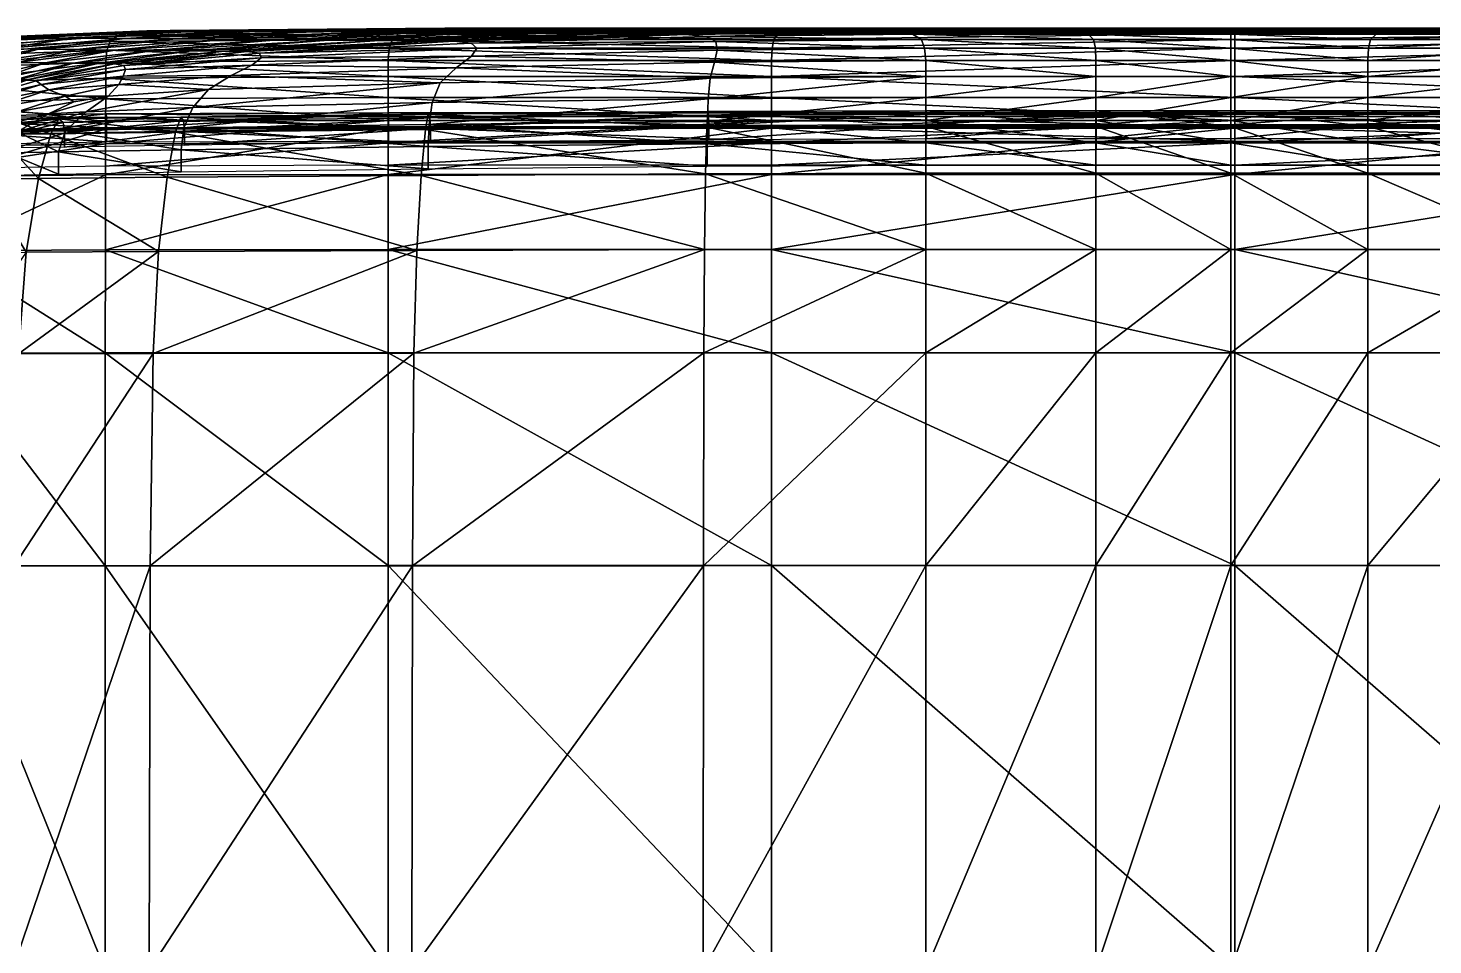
# Model space of a CAD drawing. Header units: centimetres. Extents: x -956 to 956, y -466 to 466.
# Drawn here: x 793 to 877.9, y 406.6 to 462.1 of the extents above; entities that cross this region are included whole.
import ezdxf

# ---------------------------------------------------------------- set-up
doc = ezdxf.new("R2010")
doc.units = ezdxf.units.CM
doc.layers.add('fabric', color=7, linetype='Continuous', true_color=0x3d8706)

msp = doc.modelspace()

# ---------------------------------------------------------------- meshes
at = {"layer": 'fabric', "color": 34, "true_color": 0xb1581a}
mesh = msp.add_polyface(dxfattribs=at)
corners = [(788.934, 460.012, -108.728), (793.648, 460.774, -108.684), (791.337, 460.799, -154.656), (790.64, 459.99, -74.245), (795.959, 460.749, -74.19), (789.139, 461.371, -343.923), (790.057, 461.467, -333.734), (800.191, 461.886, -333.734), (788.518, 461.172, -350.921), (799.139, 461.785, -343.929), (787.956, 459.654, -358.71), (787.998, 460.346, -357.676), (797.776, 460.714, -357.721), (787.966, 458.733, -359.034), (797.709, 459.99, -358.773), (788.161, 460.841, -355.293), (798.417, 461.578, -350.935), (797.987, 461.232, -355.321), (792.358, 456.988, 115.413), (794.26, 456.86, 117.493), (795.794, 457.592, 115.83), (790.912, 457.238, 111.433), (795.267, 457.938, 113.567), (794.271, 458.316, 109.449), (788.814, 455.999, 113.52), (790.298, 455.844, 117.442), (792.367, 455.771, 119.19), (790.009, 457.475, 104.186), (793.804, 458.636, 102.951), (789.436, 457.649, 93.574), (793.511, 458.856, 93.233), (797.705, 456.411, -359.548), (787.941, 456.23, -359.448), (787.956, 457.551, -359.286), (797.709, 457.782, -359.378), (787.936, 454.891, -359.502), (794.879, 456.556, 120.887), (795.143, 456.343, 120.344), (792.175, 456.31, 118.93), (791.808, 456.522, 119.411), (794.398, 455.656, 121.658), (791.166, 455.625, 120.089), (789.756, 456.588, 117.836), (790.219, 456.376, 117.449), (788.022, 456.704, -358.739), (788.094, 456.492, -358.137), (797.753, 456.655, -358.238), (787.943, 455.797, -359.364), (797.731, 456.868, -358.841), (788.119, 455.854, -357.936), (797.761, 456.018, -358.037), (790.373, 455.738, 117.32), (792.297, 455.672, 118.77), (791.237, 458.964, 29.17), (795.759, 459.921, 29.205), (794.052, 459.944, -5.278), (790.004, 458.984, -5.309), (792.304, 458.947, 58.98), (792.346, 459.967, -39.762), (791.303, 461.491, -319.79), (795.79, 461.451, -223.551), (789.026, 460.824, -223.581), (793.13, 461.475, -287.819), (788.981, 457.712, 79.497), (793.037, 458.936, 79.456), (788.466, 457.722, 59.02)]
mesh.append_faces([[corners[k] for k in face] for face in [(0, 1, 2), (1, 0, 3), (3, 4, 1), (5, 6, 7), (8, 5, 9), (10, 11, 12), (13, 10, 14), (15, 8, 16), (11, 15, 17), (18, 19, 20), (21, 18, 22), (22, 23, 21), (18, 21, 24), (19, 18, 25), (25, 26, 19), (27, 21, 23), (23, 28, 27), (29, 27, 28), (28, 30, 29), (31, 32, 33), (34, 33, 13), (35, 32, 31), (36, 37, 38), (38, 39, 36), (40, 36, 39), (39, 41, 40), (41, 39, 42), (43, 42, 39), (39, 38, 43), (44, 45, 46), (47, 44, 48), (45, 49, 50), (51, 43, 38), (38, 52, 51), (52, 38, 37), (53, 54, 55), (55, 56, 53), (54, 53, 57), (4, 3, 58), (56, 55, 58), (7, 6, 59), (60, 61, 2), (61, 60, 62), (63, 64, 57), (29, 30, 64), (65, 57, 53)]], dxfattribs={"vtx2": -1, "color": 34})
mesh = msp.add_polyface(dxfattribs=at)
corners = [(793.648, 460.774, -108.684), (801.943, 461.398, -108.623), (798.867, 461.424, -154.61), (791.337, 460.799, -154.656), (795.959, 460.749, -74.19), (798.5, 458.635, 113.443), (798.756, 459.147, 109.064), (794.271, 458.316, 109.449), (795.267, 457.938, 113.567), (797.856, 457.938, 116.532), (795.794, 457.592, 115.83), (798.916, 459.542, 102.686), (798.805, 459.796, 93.199), (793.511, 458.856, 93.233), (793.804, 458.636, 102.951), (800.191, 461.886, -333.734), (799.139, 461.785, -343.929), (789.139, 461.371, -343.923), (798.417, 461.578, -350.935), (788.518, 461.172, -350.921), (797.776, 460.714, -357.721), (797.709, 459.99, -358.773), (787.956, 459.654, -358.71), (797.711, 459.024, -359.113), (787.966, 458.733, -359.034), (797.987, 461.232, -355.321), (788.161, 460.841, -355.293), (787.998, 460.346, -357.676), (792.358, 456.988, 115.413), (787.956, 457.551, -359.286), (797.709, 457.782, -359.378), (797.705, 456.411, -359.548), (796.53, 456.988, 119.042), (794.26, 456.86, 117.493), (792.367, 455.771, 119.19), (795.28, 455.844, 120.708), (794.879, 456.556, 120.887), (794.398, 455.656, 121.658), (801.93, 455.761, 122.769), (795.143, 456.343, 120.344), (802.249, 456.67, 121.939), (797.753, 456.655, -358.238), (797.731, 456.868, -358.841), (788.022, 456.704, -358.739), (797.707, 455.945, -359.468), (787.943, 455.797, -359.364), (797.761, 455.168, -358.037), (797.761, 456.018, -358.037), (788.119, 455.854, -357.936), (788.094, 456.492, -358.137), (795.23, 455.706, 120.163), (792.297, 455.672, 118.77), (802.417, 456.457, 121.359), (793.037, 458.936, 79.456), (798.247, 459.888, 79.497), (797.234, 459.902, 59.02), (792.304, 458.947, 58.98), (800.581, 460.699, -5.201), (794.052, 459.944, -5.278), (795.759, 459.921, 29.205), (792.346, 459.967, -39.762), (798.27, 460.724, -39.696), (801.609, 461.911, -319.783), (791.303, 461.491, -319.79), (793.13, 461.475, -287.819), (795.79, 461.451, -223.551), (803.682, 461.894, -287.805)]
mesh.append_faces([[corners[k] for k in face] for face in [(0, 1, 2), (2, 3, 0), (1, 0, 4), (5, 6, 7), (7, 8, 5), (9, 5, 8), (8, 10, 9), (11, 12, 13), (13, 14, 11), (6, 11, 14), (14, 7, 6), (15, 16, 17), (16, 18, 19), (20, 21, 22), (21, 23, 24), (18, 25, 26), (25, 20, 27), (10, 8, 28), (29, 30, 31), (24, 23, 30), (32, 33, 34), (34, 35, 32), (33, 32, 9), (9, 10, 33), (36, 37, 38), (39, 36, 40), (41, 42, 43), (42, 44, 45), (46, 47, 48), (47, 41, 49), (39, 50, 51), (50, 39, 52), (53, 54, 55), (55, 56, 53), (54, 53, 13), (13, 12, 54), (57, 58, 59), (56, 55, 59), (60, 61, 4), (61, 60, 58), (58, 57, 61), (62, 63, 64), (63, 62, 15), (3, 2, 65), (66, 64, 65)]], dxfattribs={"vtx2": -1, "color": 34})
mesh = msp.add_polyface(dxfattribs=at)
corners = [(814.78, 459.12, -359.14), (797.711, 459.024, -359.113), (797.709, 459.99, -358.773), (814.78, 460.101, -358.794), (797.776, 460.714, -357.721), (814.843, 460.837, -357.736), (797.987, 461.232, -355.321), (815.034, 461.363, -355.33), (798.417, 461.578, -350.935), (799.139, 461.785, -343.929), (816.048, 461.923, -343.931), (800.191, 461.886, -333.734), (816.968, 462.025, -333.734), (810.192, 461.841, -154.571), (798.867, 461.424, -154.61), (801.943, 461.398, -108.623), (795.959, 460.749, -74.19), (805.02, 461.371, -74.113), (798.5, 458.635, 113.443), (797.856, 457.938, 116.532), (803.924, 458.341, 117.216), (805.296, 459.175, 113.799), (798.756, 459.147, 109.064), (806.543, 459.8, 109.093), (798.916, 459.542, 102.686), (807.104, 460.255, 102.495), (798.805, 459.796, 93.199), (807.003, 460.536, 92.942), (814.78, 457.859, -359.408), (797.709, 457.782, -359.378), (814.78, 456.471, -359.581), (797.705, 456.411, -359.548), (802.984, 457.257, 119.943), (796.53, 456.988, 119.042), (795.28, 455.844, 120.708), (802.441, 456.014, 121.73), (797.704, 455.055, -359.604), (801.93, 455.761, 122.769), (802.249, 456.67, 121.939), (794.879, 456.556, 120.887), (802.417, 456.457, 121.359), (795.143, 456.343, 120.344), (797.707, 455.945, -359.468), (797.731, 456.868, -358.841), (814.784, 456.922, -358.875), (797.753, 456.655, -358.238), (814.788, 456.71, -358.272), (797.761, 456.018, -358.037), (814.789, 456.072, -358.07), (802.473, 455.82, 121.166), (795.23, 455.706, 120.163), (801.609, 461.911, -319.783), (798.247, 459.888, 79.497), (806.263, 460.637, 79.369), (804.891, 460.652, 59.06), (797.234, 459.902, 59.02), (795.759, 459.921, 29.205), (802.892, 460.674, 29.293), (800.581, 460.699, -5.201), (811.173, 461.317, -5.093), (798.27, 460.724, -39.696), (808.096, 461.344, -39.603), (793.13, 461.475, -287.819), (803.682, 461.894, -287.805), (806.701, 461.87, -223.525), (795.79, 461.451, -223.551)]
mesh.append_faces([[corners[k] for k in face] for face in [(0, 1, 2), (3, 2, 4), (5, 4, 6), (7, 6, 8), (8, 9, 10), (9, 11, 12), (13, 14, 15), (16, 17, 15), (18, 19, 20), (20, 21, 18), (22, 18, 21), (21, 23, 22), (24, 22, 23), (23, 25, 24), (26, 24, 25), (25, 27, 26), (28, 29, 1), (30, 31, 29), (32, 33, 34), (34, 35, 32), (33, 32, 20), (20, 19, 33), (36, 31, 30), (37, 38, 39), (38, 40, 41), (42, 43, 44), (43, 45, 46), (45, 47, 48), (40, 49, 50), (12, 11, 51), (52, 53, 54), (54, 55, 52), (53, 52, 26), (26, 27, 53), (56, 57, 58), (57, 56, 55), (55, 54, 57), (59, 58, 57), (60, 61, 17), (17, 16, 60), (61, 60, 58), (58, 59, 61), (62, 63, 51), (64, 65, 14), (14, 13, 64), (65, 64, 63)]], dxfattribs={"vtx2": -1, "color": 34})
mesh = msp.add_polyface(dxfattribs=at)
corners = [(797.709, 459.99, -358.773), (814.78, 460.101, -358.794), (814.78, 459.12, -359.14), (797.776, 460.714, -357.721), (814.843, 460.837, -357.736), (797.987, 461.232, -355.321), (815.034, 461.363, -355.33), (798.417, 461.578, -350.935), (815.414, 461.713, -350.94), (816.048, 461.923, -343.931), (816.968, 462.025, -333.734), (799.139, 461.785, -343.929), (801.943, 461.398, -108.623), (813.683, 461.813, -108.571), (810.192, 461.841, -154.571), (805.02, 461.371, -74.113), (817.175, 461.785, -74.047), (806.543, 459.8, 109.093), (805.296, 459.175, 113.799), (818.894, 459.654, 113.396), (817.924, 458.733, 117.137), (803.924, 458.341, 117.216), (807.003, 460.536, 92.942), (807.104, 460.255, 102.495), (820.125, 460.841, 101.483), (819.807, 460.346, 108.348), (797.711, 459.024, -359.113), (814.78, 457.859, -359.408), (797.709, 457.782, -359.378), (814.78, 456.471, -359.581), (817.437, 457.551, 120.081), (802.984, 457.257, 119.943), (802.441, 456.014, 121.73), (817.253, 456.23, 121.99), (814.78, 455.109, -359.639), (797.704, 455.055, -359.604), (817.192, 454.891, 122.627), (817.198, 456.846, 122.242), (817.293, 456.634, 121.645), (802.417, 456.457, 121.359), (802.249, 456.67, 121.939), (817.026, 455.921, 123.107), (801.93, 455.761, 122.769), (814.784, 456.922, -358.875), (814.781, 455.994, -359.502), (797.707, 455.945, -359.468), (814.788, 456.71, -358.272), (797.731, 456.868, -358.841), (814.789, 456.072, -358.07), (797.753, 456.655, -358.238), (814.789, 455.222, -358.07), (797.761, 456.018, -358.037), (802.473, 454.97, 121.166), (802.473, 455.82, 121.166), (817.325, 455.996, 121.447), (818.205, 462.051, -319.781), (801.609, 461.911, -319.783), (803.682, 461.894, -287.805), (820.013, 462.034, -287.8), (822.645, 462.009, -223.516), (806.701, 461.87, -223.525), (806.263, 460.637, 79.369), (818.737, 461.251, 78.818), (816.91, 461.267, 59.022), (804.891, 460.652, 59.06), (802.892, 460.674, 29.293), (814.25, 461.29, 29.417), (811.173, 461.317, -5.093), (808.096, 461.344, -39.603), (820.666, 461.757, -39.524)]
mesh.append_faces([[corners[k] for k in face] for face in [(0, 1, 2), (3, 4, 1), (5, 6, 4), (7, 8, 6), (9, 8, 7), (10, 9, 11), (12, 13, 14), (13, 12, 15), (15, 16, 13), (17, 18, 19), (20, 19, 18), (18, 21, 20), (22, 23, 24), (23, 17, 25), (26, 2, 27), (28, 27, 29), (30, 31, 32), (32, 33, 30), (31, 30, 20), (20, 21, 31), (29, 34, 35), (36, 33, 32), (37, 38, 39), (39, 40, 37), (41, 37, 40), (40, 42, 41), (43, 44, 45), (46, 43, 47), (48, 46, 49), (50, 48, 51), (52, 53, 54), (38, 54, 53), (53, 39, 38), (55, 56, 57), (57, 58, 55), (56, 55, 10), (59, 60, 14), (58, 57, 60), (61, 62, 63), (63, 64, 61), (62, 61, 22), (65, 66, 67), (66, 65, 64), (64, 63, 66), (16, 15, 68), (69, 68, 67)]], dxfattribs={"vtx2": -1, "color": 34})
mesh = msp.add_polyface(dxfattribs=at)
corners = [(834.821, 461.895, -39.497), (820.666, 461.757, -39.524), (824.158, 461.729, -5), (831.777, 461.923, -74.025), (817.175, 461.785, -74.047), (837.931, 459.12, -359.14), (814.78, 459.12, -359.14), (814.78, 460.101, -358.794), (837.931, 460.101, -358.794), (814.843, 460.837, -357.736), (837.969, 460.837, -357.736), (815.034, 461.363, -355.33), (838.084, 461.363, -355.33), (815.414, 461.713, -350.94), (816.048, 461.923, -343.931), (816.968, 462.025, -333.734), (839.252, 462.025, -333.734), (838.697, 461.923, -343.931), (818.894, 459.654, 113.396), (817.924, 458.733, 117.137), (834.24, 459.024, 116.791), (819.807, 460.346, 108.348), (834.482, 459.99, 112.809), (806.543, 459.8, 109.093), (820.125, 460.841, 101.483), (834.653, 460.714, 107.5), (819.789, 461.142, 91.93), (834.563, 461.232, 100.416), (807.003, 460.536, 92.942), (807.104, 460.255, 102.495), (837.931, 457.859, -359.408), (814.78, 457.859, -359.408), (837.931, 456.471, -359.581), (814.78, 456.471, -359.581), (834.118, 457.782, 119.898), (817.437, 457.551, 120.081), (817.253, 456.23, 121.99), (814.78, 455.109, -359.639), (817.198, 456.846, 122.242), (817.026, 455.921, 123.107), (834.022, 456.062, 123.071), (817.293, 456.634, 121.645), (834.086, 457.002, 122.188), (814.784, 456.922, -358.875), (814.788, 456.71, -358.272), (837.933, 456.71, -358.272), (814.781, 455.994, -359.502), (837.932, 456.922, -358.875), (814.789, 456.072, -358.07), (837.933, 456.072, -358.07), (817.325, 455.996, 121.447), (834.13, 456.789, 121.586), (817.325, 455.146, 121.447), (834.145, 456.152, 121.386), (839.999, 462.051, -319.781), (818.205, 462.051, -319.781), (820.013, 462.034, -287.8), (810.192, 461.841, -154.571), (825.689, 461.98, -154.558), (822.645, 462.009, -223.516), (841.091, 462.034, -287.8), (806.701, 461.87, -223.525), (828.733, 461.952, -108.553), (813.683, 461.813, -108.571), (818.737, 461.251, 78.818), (832.741, 461.66, 78.246), (830.668, 461.677, 58.965), (816.91, 461.267, 59.022), (814.25, 461.29, 29.417), (827.649, 461.701, 29.523), (811.173, 461.317, -5.093), (808.096, 461.344, -39.603)]
mesh.append_faces([[corners[k] for k in face] for face in [(0, 1, 2), (3, 4, 1), (5, 6, 7), (8, 7, 9), (10, 9, 11), (12, 11, 13), (14, 15, 16), (13, 14, 17), (18, 19, 20), (21, 18, 22), (18, 21, 23), (24, 21, 25), (26, 24, 27), (24, 26, 28), (21, 24, 29), (30, 31, 6), (32, 33, 31), (34, 35, 36), (20, 19, 35), (37, 33, 32), (38, 39, 40), (41, 38, 42), (43, 44, 45), (46, 43, 47), (44, 48, 49), (50, 41, 51), (52, 50, 53), (54, 55, 56), (16, 15, 55), (57, 58, 59), (60, 56, 59), (61, 59, 56), (62, 63, 4), (4, 3, 62), (63, 62, 58), (58, 57, 63), (64, 65, 66), (66, 67, 64), (28, 26, 64), (65, 64, 26), (68, 69, 2), (2, 70, 68), (69, 68, 67), (67, 66, 69), (71, 1, 4), (70, 2, 1)]], dxfattribs={"vtx2": -1, "color": 34})
mesh = msp.add_polyface(dxfattribs=at)
corners = [(824.158, 461.729, -5), (837.865, 461.866, -4.97), (834.821, 461.895, -39.497), (848.195, 461.923, -74.025), (831.777, 461.923, -74.025), (820.666, 461.757, -39.524), (833.997, 461.547, 90.888), (834.563, 461.232, 100.416), (846.998, 461.363, 100.061), (814.78, 460.101, -358.794), (837.931, 460.101, -358.794), (837.931, 459.12, -359.14), (814.843, 460.837, -357.736), (837.969, 460.837, -357.736), (815.034, 461.363, -355.33), (838.084, 461.363, -355.33), (815.414, 461.713, -350.94), (838.314, 461.713, -350.94), (839.252, 462.025, -333.734), (838.697, 461.923, -343.931), (816.048, 461.923, -343.931), (834.24, 459.024, 116.791), (834.482, 459.99, 112.809), (818.894, 459.654, 113.396), (834.653, 460.714, 107.5), (819.807, 460.346, 108.348), (820.125, 460.841, 101.483), (819.789, 461.142, 91.93), (814.78, 459.12, -359.14), (837.931, 457.859, -359.408), (814.78, 457.859, -359.408), (837.931, 456.471, -359.581), (847.252, 457.859, 119.837), (834.118, 457.782, 119.898), (834.072, 456.411, 121.899), (817.253, 456.23, 121.99), (817.437, 457.551, 120.081), (837.931, 455.109, -359.639), (814.78, 455.109, -359.639), (834.056, 455.055, 122.566), (834.13, 456.789, 121.586), (834.086, 457.002, 122.188), (847.274, 457.054, 122.17), (834.022, 456.062, 123.071), (847.257, 456.109, 123.059), (817.198, 456.846, 122.242), (817.293, 456.634, 121.645), (837.933, 456.71, -358.272), (837.932, 456.922, -358.875), (814.784, 456.922, -358.875), (837.931, 455.994, -359.502), (814.781, 455.994, -359.502), (837.933, 455.222, -358.07), (837.933, 456.072, -358.07), (814.789, 456.072, -358.07), (814.788, 456.71, -358.272), (834.145, 456.152, 121.386), (817.325, 455.996, 121.447), (834.145, 455.302, 121.386), (817.325, 455.146, 121.447), (820.013, 462.034, -287.8), (841.091, 462.034, -287.8), (839.999, 462.051, -319.781), (818.205, 462.051, -319.781), (842.68, 462.009, -223.516), (822.645, 462.009, -223.516), (825.689, 461.98, -154.558), (844.519, 461.98, -154.558), (846.357, 461.952, -108.553), (828.733, 461.952, -108.553), (843.541, 461.813, 58.946), (830.668, 461.677, 58.965), (832.741, 461.66, 78.246), (845.349, 461.796, 78.055), (827.649, 461.701, 29.523), (840.909, 461.838, 29.558)]
mesh.append_faces([[corners[k] for k in face] for face in [(0, 1, 2), (3, 4, 2), (5, 2, 4), (6, 7, 8), (9, 10, 11), (12, 13, 10), (14, 15, 13), (16, 17, 15), (18, 19, 20), (19, 17, 16), (21, 22, 23), (22, 24, 25), (24, 7, 26), (7, 6, 27), (28, 11, 29), (30, 29, 31), (32, 33, 34), (35, 34, 33), (36, 33, 21), (31, 37, 38), (39, 34, 35), (40, 41, 42), (41, 43, 44), (43, 41, 45), (41, 40, 46), (47, 48, 49), (48, 50, 51), (52, 53, 54), (53, 47, 55), (40, 56, 57), (56, 58, 59), (60, 61, 62), (63, 62, 18), (64, 65, 66), (66, 67, 64), (65, 64, 61), (68, 69, 4), (67, 66, 69), (70, 71, 72), (73, 72, 6), (74, 75, 1), (1, 0, 74), (75, 74, 71), (71, 70, 75), (27, 6, 72)]], dxfattribs={"vtx2": -1, "color": 34})
mesh = msp.add_polyface(dxfattribs=at)
corners = [(850.033, 461.895, -39.497), (834.821, 461.895, -39.497), (837.865, 461.866, -4.97), (851.872, 461.866, -4.97), (848.195, 461.923, -74.025), (847.252, 460.101, 112.613), (847.188, 460.837, 107.218), (834.653, 460.714, 107.5), (834.482, 459.99, 112.809), (847.252, 459.12, 116.676), (834.24, 459.024, 116.791), (846.998, 461.363, 100.061), (857.502, 460.837, 107.218), (846.459, 461.681, 90.541), (857.387, 461.363, 100.061), (833.997, 461.547, 90.888), (834.563, 461.232, 100.416), (837.931, 459.12, -359.14), (837.931, 460.101, -358.794), (865.925, 460.101, -358.794), (837.969, 460.837, -357.736), (865.924, 460.837, -357.736), (838.084, 461.363, -355.33), (865.923, 461.363, -355.33), (838.314, 461.713, -350.94), (865.92, 461.713, -350.94), (838.697, 461.923, -343.931), (865.915, 461.923, -343.931), (839.252, 462.025, -333.734), (865.908, 462.025, -333.734), (865.925, 456.471, -359.581), (837.931, 456.471, -359.581), (837.931, 457.859, -359.408), (865.925, 457.859, -359.408), (834.072, 456.411, 121.899), (847.252, 456.471, 121.868), (847.252, 457.859, 119.837), (834.118, 457.782, 119.898), (837.931, 455.109, -359.639), (847.252, 455.109, 122.546), (847.274, 457.054, 122.17), (847.291, 456.841, 121.567), (834.13, 456.789, 121.586), (847.257, 456.109, 123.059), (834.086, 457.002, 122.188), (837.931, 455.994, -359.502), (837.932, 456.922, -358.875), (865.924, 456.922, -358.875), (837.933, 456.71, -358.272), (865.924, 456.71, -358.272), (837.933, 456.072, -358.07), (865.924, 456.072, -358.07), (847.296, 456.204, 121.366), (847.296, 455.354, 121.366), (834.145, 455.302, 121.386), (834.145, 456.152, 121.386), (831.777, 461.923, -74.025), (846.357, 461.952, -108.553), (828.733, 461.952, -108.553), (844.519, 461.98, -154.558), (855.299, 461.813, 58.946), (843.541, 461.813, 58.946), (845.349, 461.796, 78.055), (832.741, 461.66, 78.246), (856.391, 461.796, 78.055), (840.909, 461.838, 29.558), (853.71, 461.838, 29.558), (865.899, 462.051, -319.781), (839.999, 462.051, -319.781), (841.091, 462.034, -287.8), (865.886, 462.034, -287.8), (842.68, 462.009, -223.516)]
mesh.append_faces([[corners[k] for k in face] for face in [(0, 1, 2), (2, 3, 0), (1, 0, 4), (5, 6, 7), (7, 8, 5), (9, 5, 8), (8, 10, 9), (11, 6, 12), (13, 11, 14), (11, 13, 15), (6, 11, 16), (16, 7, 6), (17, 18, 19), (18, 20, 21), (20, 22, 23), (22, 24, 25), (24, 26, 27), (26, 28, 29), (30, 31, 32), (33, 32, 17), (34, 35, 36), (37, 36, 9), (9, 10, 37), (38, 31, 30), (39, 35, 34), (40, 41, 42), (43, 40, 44), (45, 46, 47), (46, 48, 49), (48, 50, 51), (52, 53, 54), (54, 55, 52), (41, 52, 55), (55, 42, 41), (56, 4, 57), (58, 57, 59), (60, 61, 62), (63, 62, 61), (15, 13, 62), (64, 62, 13), (65, 66, 3), (3, 2, 65), (66, 65, 61), (67, 68, 69), (29, 28, 68), (70, 69, 71)]], dxfattribs={"vtx2": -1, "color": 34})
mesh = msp.add_polyface(dxfattribs=at)
corners = [(865.844, 461.98, -154.558), (844.519, 461.98, -154.558), (846.357, 461.952, -108.553), (865.821, 461.952, -108.553), (848.195, 461.923, -74.025), (847.252, 460.101, 112.613), (847.252, 459.12, 116.676), (857.54, 459.12, 116.676), (857.54, 460.101, 112.613), (847.188, 460.837, 107.218), (857.502, 460.837, 107.218), (857.387, 461.363, 100.061), (846.998, 461.363, 100.061), (857.061, 461.681, 90.541), (846.459, 461.681, 90.541), (865.925, 460.101, -358.794), (865.925, 459.12, -359.14), (837.931, 459.12, -359.14), (865.924, 460.837, -357.736), (837.931, 460.101, -358.794), (865.923, 461.363, -355.33), (837.969, 460.837, -357.736), (865.92, 461.713, -350.94), (838.084, 461.363, -355.33), (865.915, 461.923, -343.931), (838.314, 461.713, -350.94), (865.908, 462.025, -333.734), (838.697, 461.923, -343.931), (837.931, 457.859, -359.408), (865.925, 457.859, -359.408), (865.925, 456.471, -359.581), (857.54, 457.859, 119.837), (847.252, 457.859, 119.837), (847.252, 456.471, 121.868), (857.54, 456.471, 121.868), (865.925, 455.109, -359.639), (837.931, 455.109, -359.639), (847.252, 455.109, 122.546), (857.54, 455.109, 122.546), (847.274, 457.054, 122.17), (847.257, 456.109, 123.059), (857.541, 456.109, 123.059), (857.546, 457.054, 122.17), (847.291, 456.841, 121.567), (857.55, 456.841, 121.567), (865.924, 456.922, -358.875), (865.924, 455.994, -359.502), (837.931, 455.994, -359.502), (865.924, 456.71, -358.272), (837.932, 456.922, -358.875), (865.924, 456.072, -358.07), (837.933, 456.71, -358.272), (865.925, 455.222, -358.07), (837.933, 456.072, -358.07), (847.296, 456.204, 121.366), (857.551, 456.204, 121.366), (847.296, 455.354, 121.366), (857.551, 455.354, 121.366), (845.349, 461.796, 78.055), (856.391, 461.796, 78.055), (855.299, 461.813, 58.946), (843.541, 461.813, 58.946), (853.71, 461.838, 29.558), (865.753, 461.866, -4.97), (851.872, 461.866, -4.97), (865.731, 461.838, 29.558), (865.799, 461.923, -74.025), (850.033, 461.895, -39.497), (865.776, 461.895, -39.497), (841.091, 462.034, -287.8), (865.886, 462.034, -287.8), (865.899, 462.051, -319.781), (839.999, 462.051, -319.781), (865.866, 462.009, -223.516), (842.68, 462.009, -223.516)]
mesh.append_faces([[corners[k] for k in face] for face in [(0, 1, 2), (3, 2, 4), (5, 6, 7), (7, 8, 5), (9, 5, 8), (8, 10, 9), (10, 11, 12), (11, 13, 14), (15, 16, 17), (18, 15, 19), (20, 18, 21), (22, 20, 23), (24, 22, 25), (26, 24, 27), (28, 29, 30), (17, 16, 29), (31, 32, 33), (33, 34, 31), (32, 31, 7), (7, 6, 32), (30, 35, 36), (33, 37, 38), (38, 34, 33), (39, 40, 41), (41, 42, 39), (43, 39, 42), (42, 44, 43), (45, 46, 47), (48, 45, 49), (50, 48, 51), (52, 50, 53), (54, 43, 44), (44, 55, 54), (56, 54, 55), (55, 57, 56), (58, 59, 60), (14, 13, 59), (61, 60, 62), (63, 64, 62), (65, 62, 60), (66, 4, 67), (68, 67, 64), (69, 70, 71), (72, 71, 26), (73, 74, 1), (74, 73, 70)]], dxfattribs={"vtx2": -1, "color": 34})
mesh = msp.add_polyface(dxfattribs=at)
corners = [(846.357, 461.952, -108.553), (865.821, 461.952, -108.553), (865.844, 461.98, -154.558), (848.195, 461.923, -74.025), (865.799, 461.923, -74.025), (865.684, 460.101, 112.613), (865.684, 459.12, 116.676), (873.971, 459.12, 116.676), (865.684, 460.837, 107.218), (873.971, 460.101, 112.613), (857.502, 460.837, 107.218), (857.54, 460.101, 112.613), (857.54, 459.12, 116.676), (865.686, 461.363, 100.061), (874.011, 460.837, 107.218), (865.69, 461.681, 90.541), (874.128, 461.363, 100.061), (857.061, 461.681, 90.541), (857.387, 461.363, 100.061), (865.684, 457.859, 119.837), (857.54, 457.859, 119.837), (857.54, 456.471, 121.868), (865.684, 456.471, 121.868), (873.971, 457.859, 119.837), (865.684, 455.109, 122.546), (857.54, 455.109, 122.546), (873.971, 455.109, 122.546), (865.684, 457.054, 122.17), (865.684, 456.109, 123.059), (873.97, 456.109, 123.059), (865.684, 456.841, 121.567), (873.966, 457.054, 122.17), (857.55, 456.841, 121.567), (857.546, 457.054, 122.17), (857.541, 456.109, 123.059), (865.684, 456.204, 121.366), (865.684, 455.354, 121.366), (857.551, 455.354, 121.366), (857.551, 456.204, 121.366), (873.962, 456.841, 121.567), (873.961, 456.204, 121.366), (876.266, 461.813, 58.946), (865.711, 461.813, 58.946), (865.698, 461.796, 78.055), (856.391, 461.796, 78.055), (855.299, 461.813, 58.946), (875.148, 461.796, 78.055), (853.71, 461.838, 29.558), (865.731, 461.838, 29.558), (865.753, 461.866, -4.97), (850.033, 461.895, -39.497), (865.776, 461.895, -39.497), (851.872, 461.866, -4.97), (844.519, 461.98, -154.558), (865.866, 462.009, -223.516)]
mesh.append_faces([[corners[k] for k in face] for face in [(0, 1, 2), (3, 4, 1), (5, 6, 7), (8, 5, 9), (5, 8, 10), (10, 11, 5), (6, 5, 11), (11, 12, 6), (13, 8, 14), (15, 13, 16), (13, 15, 17), (17, 18, 13), (8, 13, 18), (18, 10, 8), (19, 20, 21), (21, 22, 19), (23, 19, 22), (7, 6, 19), (20, 19, 6), (6, 12, 20), (24, 22, 21), (21, 25, 24), (22, 24, 26), (27, 28, 29), (30, 27, 31), (27, 30, 32), (32, 33, 27), (28, 27, 33), (33, 34, 28), (35, 36, 37), (37, 38, 35), (30, 35, 38), (38, 32, 30), (35, 30, 39), (36, 35, 40), (41, 42, 43), (44, 43, 42), (42, 45, 44), (43, 44, 17), (17, 15, 43), (46, 43, 15), (47, 48, 49), (45, 42, 48), (50, 51, 4), (52, 49, 51), (53, 2, 54)]], dxfattribs={"vtx2": -1, "color": 34})
mesh = msp.add_polyface(dxfattribs=at)
corners = [(887.302, 461.98, -154.558), (865.844, 461.98, -154.558), (865.821, 461.952, -108.553), (885.42, 461.952, -108.553), (865.799, 461.923, -74.025), (884.691, 460.101, 112.613), (873.971, 460.101, 112.613), (873.971, 459.12, 116.676), (865.684, 460.101, 112.613), (874.011, 460.837, 107.218), (865.684, 460.837, 107.218), (874.128, 461.363, 100.061), (865.686, 461.363, 100.061), (874.462, 461.681, 90.541), (865.69, 461.681, 90.541), (865.925, 460.101, -358.794), (865.924, 460.837, -357.736), (894.007, 460.837, -357.736), (865.925, 459.12, -359.14), (894.046, 460.101, -358.794), (865.923, 461.363, -355.33), (865.92, 461.713, -350.94), (893.654, 461.713, -350.94), (893.889, 461.363, -355.33), (865.915, 461.923, -343.931), (865.908, 462.025, -333.734), (892.693, 462.025, -333.734), (893.262, 461.923, -343.931), (894.046, 456.471, -359.581), (865.925, 456.471, -359.581), (865.925, 457.859, -359.408), (894.046, 457.859, -359.408), (865.684, 456.471, 121.868), (873.971, 456.471, 121.868), (873.971, 457.859, 119.837), (865.684, 457.859, 119.837), (884.691, 459.12, 116.676), (865.925, 455.109, -359.639), (873.971, 455.109, 122.546), (873.962, 456.841, 121.567), (873.966, 457.054, 122.17), (884.67, 457.054, 122.17), (873.97, 456.109, 123.059), (884.686, 456.109, 123.059), (865.684, 457.054, 122.17), (865.684, 456.841, 121.567), (865.924, 456.922, -358.875), (865.924, 456.71, -358.272), (894.044, 456.71, -358.272), (865.924, 455.994, -359.502), (894.045, 456.922, -358.875), (865.924, 456.072, -358.07), (894.044, 456.072, -358.07), (873.961, 456.204, 121.366), (865.684, 456.204, 121.366), (873.961, 455.354, 121.366), (865.684, 455.354, 121.366), (884.649, 456.204, 121.366), (884.654, 456.841, 121.567), (865.698, 461.796, 78.055), (875.148, 461.796, 78.055), (876.266, 461.813, 58.946), (865.731, 461.838, 29.558), (877.893, 461.838, 29.558), (879.774, 461.866, -4.97), (865.753, 461.866, -4.97), (865.711, 461.813, 58.946), (865.776, 461.895, -39.497), (881.656, 461.895, -39.497), (883.538, 461.923, -74.025), (891.928, 462.051, -319.781), (865.899, 462.051, -319.781), (865.886, 462.034, -287.8), (889.184, 462.009, -223.516), (865.866, 462.009, -223.516), (890.811, 462.034, -287.8)]
mesh.append_faces([[corners[k] for k in face] for face in [(0, 1, 2), (3, 2, 4), (5, 6, 7), (7, 6, 8), (6, 9, 10), (9, 11, 12), (11, 13, 14), (15, 16, 17), (18, 15, 19), (20, 21, 22), (16, 20, 23), (24, 25, 26), (21, 24, 27), (28, 29, 30), (31, 30, 18), (32, 33, 34), (35, 34, 7), (36, 7, 34), (37, 29, 28), (38, 33, 32), (39, 40, 41), (40, 42, 43), (42, 40, 44), (40, 39, 45), (46, 47, 48), (49, 46, 50), (47, 51, 52), (39, 53, 54), (53, 55, 56), (55, 53, 57), (53, 39, 58), (59, 60, 61), (14, 13, 60), (62, 63, 64), (64, 65, 62), (63, 62, 66), (66, 61, 63), (67, 68, 69), (69, 4, 67), (68, 67, 65), (65, 64, 68), (70, 71, 72), (26, 25, 71), (73, 74, 1), (75, 72, 74)]], dxfattribs={"vtx2": -1, "color": 34})
mesh = msp.add_polyface(dxfattribs=at)
corners = [(865.821, 461.952, -108.553), (885.42, 461.952, -108.553), (887.302, 461.98, -154.558), (865.799, 461.923, -74.025), (883.538, 461.923, -74.025), (873.971, 459.12, 116.676), (884.691, 459.12, 116.676), (884.691, 460.101, 112.613), (898.106, 460.714, 107.515), (884.755, 460.837, 107.218), (873.971, 460.101, 112.613), (874.011, 460.837, 107.218), (884.948, 461.363, 100.061), (874.128, 461.363, 100.061), (885.494, 461.681, 90.541), (874.462, 461.681, 90.541), (894.007, 460.837, -357.736), (894.046, 460.101, -358.794), (865.925, 460.101, -358.794), (894.046, 459.12, -359.14), (865.925, 459.12, -359.14), (893.654, 461.713, -350.94), (893.889, 461.363, -355.33), (865.923, 461.363, -355.33), (865.924, 460.837, -357.736), (892.693, 462.025, -333.734), (893.262, 461.923, -343.931), (865.915, 461.923, -343.931), (865.92, 461.713, -350.94), (865.925, 457.859, -359.408), (894.046, 457.859, -359.408), (894.046, 456.471, -359.581), (873.971, 457.859, 119.837), (884.691, 457.859, 119.837), (873.971, 456.471, 121.868), (884.691, 456.471, 121.868), (894.046, 455.109, -359.639), (865.925, 455.109, -359.639), (884.691, 455.109, 122.546), (873.971, 455.109, 122.546), (884.67, 457.054, 122.17), (884.654, 456.841, 121.567), (873.962, 456.841, 121.567), (884.686, 456.109, 123.059), (873.966, 457.054, 122.17), (894.044, 456.71, -358.272), (894.045, 456.922, -358.875), (865.924, 456.922, -358.875), (894.045, 455.994, -359.502), (865.924, 455.994, -359.502), (894.044, 455.222, -358.07), (894.044, 456.072, -358.07), (865.924, 456.072, -358.07), (865.924, 456.71, -358.272), (884.649, 456.204, 121.366), (884.649, 455.354, 121.366), (873.961, 455.354, 121.366), (873.961, 456.204, 121.366), (865.886, 462.034, -287.8), (890.811, 462.034, -287.8), (891.928, 462.051, -319.781), (865.899, 462.051, -319.781), (865.844, 461.98, -154.558), (889.184, 462.009, -223.516), (865.866, 462.009, -223.516), (875.148, 461.796, 78.055), (886.618, 461.796, 78.055), (888.449, 461.813, 58.946), (876.266, 461.813, 58.946), (877.893, 461.838, 29.558), (891.115, 461.838, 29.558), (894.198, 461.866, -4.97), (879.774, 461.866, -4.97), (900.365, 461.923, -74.025), (881.656, 461.895, -39.497), (897.281, 461.895, -39.497)]
mesh.append_faces([[corners[k] for k in face] for face in [(0, 1, 2), (3, 4, 1), (5, 6, 7), (8, 9, 7), (10, 7, 9), (9, 11, 10), (12, 13, 11), (11, 9, 12), (13, 12, 14), (14, 15, 13), (16, 17, 18), (17, 19, 20), (21, 22, 23), (22, 16, 24), (25, 26, 27), (26, 21, 28), (29, 30, 31), (20, 19, 30), (32, 33, 6), (33, 32, 34), (34, 35, 33), (31, 36, 37), (38, 35, 34), (34, 39, 38), (40, 41, 42), (43, 40, 44), (45, 46, 47), (46, 48, 49), (50, 51, 52), (51, 45, 53), (54, 55, 56), (41, 54, 57), (58, 59, 60), (61, 60, 25), (62, 2, 63), (64, 63, 59), (65, 66, 67), (67, 68, 65), (66, 65, 15), (15, 14, 66), (69, 70, 71), (71, 72, 69), (70, 69, 68), (68, 67, 70), (73, 4, 74), (75, 74, 72)]], dxfattribs={"vtx2": -1, "color": 34})
mesh = msp.add_polyface(dxfattribs=at)
corners = [(791.337, 460.799, -154.656), (787.228, 460.035, -154.688), (788.934, 460.012, -108.728), (786.302, 459.043, -108.746), (787.536, 459.024, -74.267), (790.64, 459.99, -74.245), (790.057, 461.467, -333.734), (789.139, 461.371, -343.923), (784.049, 460.749, -343.917), (786.852, 457.751, -5.278), (790.004, 458.984, -5.309), (788.77, 459.004, -39.788), (785.986, 457.766, -39.762), (788.814, 455.999, 113.52), (790.298, 455.844, 117.442), (792.358, 456.988, 115.413), (790.009, 457.475, 104.186), (789.436, 457.649, 93.574), (786.837, 456.307, 93.946), (787.656, 456.17, 105.477), (790.912, 457.238, 111.433), (788.115, 454.687, 114.216), (789.756, 456.588, 117.836), (788.973, 455.685, 118.38), (791.166, 455.625, 120.089), (790.219, 456.376, 117.449), (788.863, 456.503, 113.729), (788.324, 456.716, 114.008), (787.435, 455.8, 114.399), (787.116, 456.866, 105.774), (787.695, 456.654, 105.599), (787.031, 455.287, 93.864), (787.031, 456.137, 93.863), (787.888, 456.017, 105.541), (789.042, 455.866, 113.636), (787.888, 455.167, 105.541), (789.042, 455.016, 113.636), (790.373, 455.738, 117.32), (792.346, 459.967, -39.762), (789.026, 460.824, -223.581), (791.303, 461.491, -319.79), (785.655, 460.861, -319.797), (787.028, 460.846, -287.836), (793.13, 461.475, -287.819), (792.304, 458.947, 58.98), (788.466, 457.722, 59.02), (788.981, 457.712, 79.497), (786.371, 456.356, 79.56), (793.037, 458.936, 79.456), (787.718, 457.735, 29.205), (791.237, 458.964, 29.17), (785.998, 456.363, 59.078)]
mesh.append_faces([[corners[k] for k in face] for face in [(0, 1, 2), (3, 2, 1), (2, 3, 4), (4, 5, 2), (6, 7, 8), (9, 10, 11), (12, 11, 4), (13, 14, 15), (16, 17, 18), (18, 19, 16), (20, 16, 19), (19, 13, 20), (21, 13, 19), (22, 23, 24), (22, 25, 26), (26, 27, 22), (23, 22, 27), (27, 28, 23), (28, 27, 29), (30, 29, 27), (27, 26, 30), (31, 32, 33), (30, 33, 32), (33, 30, 26), (26, 34, 33), (35, 33, 34), (36, 34, 37), (25, 37, 34), (34, 26, 25), (11, 38, 5), (5, 4, 11), (38, 11, 10), (1, 0, 39), (40, 41, 42), (42, 43, 40), (41, 40, 6), (43, 42, 39), (44, 45, 46), (47, 46, 45), (46, 47, 18), (18, 17, 46), (48, 46, 17), (49, 50, 10), (10, 9, 49), (51, 45, 49), (50, 49, 45)]], dxfattribs={"vtx2": -1, "color": 34})
mesh = msp.add_polyface(dxfattribs=at)
corners = [(814.78, 442.422, -359.907), (797.687, 442.415, -359.869), (797.69, 448.64, -359.818), (814.78, 429.557, -359.936), (797.685, 429.555, -359.898), (787.868, 442.395, -359.756), (787.86, 429.55, -359.783), (787.881, 448.589, -359.706), (800.577, 442.371, 125.108), (792.436, 442.354, 123.787), (792.175, 429.54, 124.058), (800.397, 429.544, 125.406), (800.909, 448.549, 124.56), (792.914, 448.509, 123.29), (788.678, 442.347, 121.939), (791.735, 453.161, 119.755), (791.735, 454.51, 119.755), (789.611, 454.564, 118.119), (790.298, 455.844, 117.442), (792.367, 455.771, 119.19), (797.705, 456.411, -359.548), (797.704, 455.055, -359.604), (787.936, 454.891, -359.502), (787.936, 453.543, -359.502), (797.704, 453.706, -359.604), (794.863, 454.564, 121.263), (795.28, 455.844, 120.708), (794.863, 453.216, 121.263), (802.26, 453.352, 122.326), (802.26, 454.7, 122.326), (802.441, 456.014, 121.73), (793.655, 452.958, 122.519), (801.422, 453.033, 123.712), (794.398, 455.656, 121.658), (801.93, 455.761, 122.769), (791.166, 455.625, 120.089), (790.217, 452.935, 120.84), (789.281, 448.494, 121.508), (787.901, 453.074, -359.631), (787.943, 455.797, -359.364), (797.707, 455.945, -359.468), (797.695, 453.176, -359.738), (814.78, 453.21, -359.774), (788.119, 455.854, -357.936), (788.119, 455.004, -357.936), (797.761, 455.168, -358.037), (790.373, 454.888, 117.32), (790.373, 455.738, 117.32), (792.297, 455.672, 118.77), (792.297, 454.822, 118.77), (795.23, 455.706, 120.163), (795.23, 454.856, 120.163), (802.473, 455.82, 121.166), (802.473, 454.97, 121.166)]
mesh.append_faces([[corners[k] for k in face] for face in [(0, 1, 2), (3, 4, 1), (5, 1, 4), (4, 6, 5), (1, 5, 7), (7, 2, 1), (8, 9, 10), (10, 11, 8), (9, 8, 12), (12, 13, 9), (14, 9, 13), (15, 16, 17), (18, 17, 16), (16, 19, 18), (20, 21, 22), (23, 22, 21), (21, 24, 23), (25, 26, 19), (19, 16, 25), (27, 25, 16), (16, 15, 27), (25, 27, 28), (28, 29, 25), (26, 25, 29), (29, 30, 26), (31, 13, 12), (12, 32, 31), (33, 31, 32), (32, 34, 33), (31, 33, 35), (35, 36, 31), (13, 31, 36), (36, 37, 13), (38, 39, 40), (40, 41, 38), (7, 38, 41), (41, 2, 7), (2, 41, 42), (43, 44, 45), (46, 47, 48), (48, 49, 46), (50, 51, 49), (49, 48, 50), (51, 50, 52), (52, 53, 51)]], dxfattribs={"vtx2": -1, "color": 34})
mesh = msp.add_polyface(dxfattribs=at)
corners = [(797.69, 448.64, -359.818), (814.78, 448.657, -359.855), (814.78, 442.422, -359.907), (837.931, 442.422, -359.907), (837.931, 448.657, -359.855), (837.931, 429.557, -359.936), (814.78, 429.557, -359.936), (797.687, 442.415, -359.869), (847.252, 442.422, 125.706), (833.841, 442.415, 125.682), (833.818, 429.555, 126.016), (847.252, 448.673, 125.082), (833.884, 448.657, 125.068), (816.331, 442.395, 125.611), (800.577, 442.371, 125.108), (800.397, 429.544, 125.406), (816.239, 429.55, 125.931), (816.501, 448.606, 125.023), (800.909, 448.549, 124.56), (814.78, 453.761, -359.639), (814.78, 455.109, -359.639), (837.931, 455.109, -359.639), (837.931, 453.761, -359.639), (797.704, 453.706, -359.604), (797.704, 455.055, -359.604), (802.441, 456.014, 121.73), (802.26, 454.7, 122.326), (817.192, 454.891, 122.627), (817.192, 453.543, 122.627), (802.26, 453.352, 122.326), (834.056, 453.706, 122.566), (834.056, 455.055, 122.566), (817.253, 456.23, 121.99), (834.022, 456.062, 123.071), (833.949, 453.243, 124.114), (847.252, 453.276, 124.115), (816.763, 453.145, 124.111), (817.026, 455.921, 123.107), (801.93, 455.761, 122.769), (801.422, 453.033, 123.712), (814.78, 453.21, -359.774), (814.781, 455.994, -359.502), (797.695, 453.176, -359.738), (797.707, 455.945, -359.468), (837.931, 455.994, -359.502), (837.931, 453.21, -359.774), (814.789, 456.072, -358.07), (814.789, 455.222, -358.07), (837.933, 455.222, -358.07), (797.761, 456.018, -358.037), (797.761, 455.168, -358.037), (817.325, 455.996, 121.447), (817.325, 455.146, 121.447), (802.473, 454.97, 121.166)]
mesh.append_faces([[corners[k] for k in face] for face in [(0, 1, 2), (3, 2, 1), (1, 4, 3), (2, 3, 5), (5, 6, 2), (7, 2, 6), (8, 9, 10), (11, 12, 9), (13, 14, 15), (15, 16, 13), (9, 13, 16), (16, 10, 9), (13, 9, 12), (12, 17, 13), (14, 13, 17), (17, 18, 14), (19, 20, 21), (21, 22, 19), (20, 19, 23), (23, 24, 20), (25, 26, 27), (28, 27, 26), (26, 29, 28), (27, 28, 30), (30, 31, 27), (32, 27, 31), (33, 34, 35), (34, 12, 11), (36, 17, 12), (12, 34, 36), (37, 36, 34), (34, 33, 37), (36, 37, 38), (38, 39, 36), (17, 36, 39), (39, 18, 17), (40, 1, 0), (41, 40, 42), (42, 43, 41), (40, 41, 44), (44, 45, 40), (1, 40, 45), (45, 4, 1), (46, 47, 48), (49, 50, 47), (51, 52, 53)]], dxfattribs={"vtx2": -1, "color": 34})
mesh = msp.add_polyface(dxfattribs=at)
corners = [(837.931, 442.422, -359.907), (865.925, 442.422, -359.907), (865.925, 429.557, -359.936), (837.931, 429.557, -359.936), (837.931, 448.657, -359.855), (865.925, 448.657, -359.855), (833.818, 429.555, 126.016), (847.252, 429.557, 126.045), (847.252, 442.422, 125.706), (857.54, 442.422, 125.706), (857.54, 429.557, 126.045), (857.54, 448.673, 125.082), (847.252, 448.673, 125.082), (833.841, 442.415, 125.682), (865.684, 442.422, 125.706), (865.684, 429.557, 126.045), (873.971, 442.422, 125.706), (873.971, 429.557, 126.045), (873.971, 448.673, 125.082), (865.684, 448.673, 125.082), (865.925, 455.109, -359.639), (865.925, 453.761, -359.639), (837.931, 453.761, -359.639), (837.931, 455.109, -359.639), (834.072, 456.411, 121.899), (834.056, 455.055, 122.566), (847.252, 455.109, 122.546), (847.252, 453.761, 122.546), (834.056, 453.706, 122.566), (857.54, 453.761, 122.546), (857.54, 455.109, 122.546), (865.684, 453.761, 122.546), (865.684, 455.109, 122.546), (873.971, 453.761, 122.546), (865.684, 453.276, 124.115), (865.684, 456.109, 123.059), (873.971, 453.276, 124.115), (873.97, 456.109, 123.059), (857.541, 456.109, 123.059), (857.54, 453.276, 124.115), (847.252, 453.276, 124.115), (847.257, 456.109, 123.059), (834.022, 456.062, 123.071), (833.949, 453.243, 124.114), (865.924, 453.21, -359.774), (837.931, 453.21, -359.774), (865.924, 455.994, -359.502), (837.931, 455.994, -359.502), (837.933, 456.072, -358.07), (837.933, 455.222, -358.07), (865.925, 455.222, -358.07)]
mesh.append_faces([[corners[k] for k in face] for face in [(0, 1, 2), (2, 3, 0), (1, 0, 4), (4, 5, 1), (6, 7, 8), (9, 8, 7), (7, 10, 9), (8, 9, 11), (11, 12, 8), (13, 8, 12), (14, 9, 10), (10, 15, 14), (16, 14, 15), (15, 17, 16), (14, 16, 18), (18, 19, 14), (9, 14, 19), (19, 11, 9), (20, 21, 22), (22, 23, 20), (24, 25, 26), (27, 26, 25), (25, 28, 27), (26, 27, 29), (29, 30, 26), (31, 32, 30), (30, 29, 31), (32, 31, 33), (34, 19, 18), (35, 34, 36), (36, 37, 35), (34, 35, 38), (38, 39, 34), (19, 34, 39), (39, 11, 19), (40, 12, 11), (11, 39, 40), (41, 40, 39), (39, 38, 41), (40, 41, 42), (12, 40, 43), (44, 5, 4), (4, 45, 44), (46, 44, 45), (45, 47, 46), (48, 49, 50)]], dxfattribs={"vtx2": -1, "color": 34})
mesh = msp.add_polyface(dxfattribs=at)
corners = [(917.58, 429.557, -359.936), (894.046, 429.557, -359.936), (894.046, 442.422, -359.907), (917.58, 442.422, -359.907), (894.046, 448.657, -359.855), (865.925, 442.422, -359.907), (865.925, 429.557, -359.936), (865.925, 448.657, -359.855), (884.691, 442.422, 125.706), (898.851, 442.415, 125.694), (898.806, 448.657, 125.079), (884.691, 448.673, 125.082), (873.971, 442.422, 125.706), (873.971, 448.673, 125.082), (873.971, 429.557, 126.045), (884.691, 429.557, 126.045), (898.875, 429.555, 126.028), (917.461, 442.395, 125.658), (917.282, 448.607, 125.07), (894.046, 453.761, -359.639), (894.046, 455.109, -359.639), (917.58, 455.109, -359.639), (865.925, 453.761, -359.639), (865.925, 455.109, -359.639), (873.971, 453.761, 122.546), (873.971, 455.109, 122.546), (865.684, 455.109, 122.546), (884.691, 453.761, 122.546), (884.691, 455.109, 122.546), (898.624, 453.706, 122.578), (898.624, 455.055, 122.578), (898.608, 456.411, 121.911), (916.552, 454.891, 122.673), (916.552, 453.543, 122.673), (894.046, 453.21, -359.774), (917.58, 453.21, -359.774), (917.579, 455.994, -359.502), (894.045, 455.994, -359.502), (898.662, 456.063, 123.082), (898.737, 453.243, 124.125), (917.005, 453.146, 124.157), (884.691, 453.276, 124.115), (884.686, 456.109, 123.059), (873.97, 456.109, 123.059), (873.971, 453.276, 124.115), (865.684, 453.276, 124.115), (865.924, 453.21, -359.774), (865.924, 455.994, -359.502), (894.044, 456.072, -358.07), (894.044, 455.222, -358.07), (917.572, 455.222, -358.07), (865.924, 456.072, -358.07), (865.925, 455.222, -358.07)]
mesh.append_faces([[corners[k] for k in face] for face in [(0, 1, 2), (3, 2, 4), (5, 2, 1), (1, 6, 5), (2, 5, 7), (7, 4, 2), (8, 9, 10), (10, 11, 8), (12, 8, 11), (11, 13, 12), (8, 12, 14), (14, 15, 8), (9, 8, 15), (15, 16, 9), (17, 9, 16), (18, 10, 9), (19, 20, 21), (22, 23, 20), (20, 19, 22), (24, 25, 26), (27, 28, 25), (25, 24, 27), (28, 27, 29), (29, 30, 28), (31, 30, 32), (30, 29, 33), (4, 34, 35), (36, 35, 34), (34, 37, 36), (38, 39, 40), (39, 10, 18), (41, 11, 10), (10, 39, 41), (42, 41, 39), (39, 38, 42), (41, 42, 43), (43, 44, 41), (11, 41, 44), (44, 13, 11), (13, 44, 45), (46, 47, 37), (37, 34, 46), (7, 46, 34), (34, 4, 7), (48, 49, 50), (51, 52, 49)]], dxfattribs={"vtx2": -1, "color": 34})
mesh = msp.add_polyface(dxfattribs=at)
corners = [(783.829, 429.544, 115.589), (785.699, 429.54, 120.039), (786.078, 442.354, 119.853), (788.351, 429.538, 122.173), (788.678, 442.347, 121.939), (783.092, 429.544, -359.611), (781.168, 429.54, -359.401), (781.189, 442.354, -359.378), (780.715, 429.538, -359.133), (780.742, 442.347, -359.113), (792.175, 429.54, 124.058), (792.436, 442.354, 123.787), (792.089, 405.113, 124.148), (788.241, 405.113, 122.251), (788.232, 337.393, 122.344), (800.337, 405.113, 125.505), (792.079, 337.395, 124.225), (800.397, 429.544, 125.406), (814.78, 405.113, -359.946), (797.684, 405.113, -359.907), (797.685, 429.555, -359.898), (785.573, 405.113, 120.1), (783.691, 405.113, 115.633), (783.694, 337.562, 115.701), (785.57, 337.481, 120.197), (782.203, 405.113, 106.785), (781.219, 405.113, 94.548), (781.221, 337.477, 94.477), (782.206, 337.541, 106.775), (782.348, 429.548, 106.757), (781.367, 429.552, 94.533), (781.161, 405.113, -359.408), (783.088, 405.113, -359.619), (783.088, 324.235, -359.619), (780.707, 405.113, -359.14), (781.161, 324.235, -359.408), (787.858, 405.113, -359.792), (797.684, 324.235, -359.907), (787.858, 324.235, -359.792), (787.86, 429.55, -359.783), (780.852, 405.113, 79.916), (780.997, 429.553, 79.905), (780.913, 429.554, 59.402), (780.775, 405.113, 59.412), (780.856, 337.43, 79.867), (780.79, 429.554, 29.549)]
mesh.append_faces([[corners[k] for k in face] for face in [(0, 1, 2), (1, 3, 4), (5, 6, 7), (6, 8, 9), (3, 10, 11), (12, 13, 14), (15, 12, 16), (12, 15, 17), (17, 10, 12), (13, 12, 10), (10, 3, 13), (18, 19, 20), (21, 22, 23), (23, 24, 21), (13, 21, 24), (21, 13, 3), (3, 1, 21), (22, 21, 1), (1, 0, 22), (25, 26, 27), (22, 25, 28), (28, 23, 22), (25, 22, 0), (0, 29, 25), (26, 25, 29), (29, 30, 26), (31, 32, 33), (34, 31, 35), (31, 34, 8), (8, 6, 31), (32, 31, 6), (6, 5, 32), (36, 19, 37), (32, 36, 38), (36, 32, 5), (5, 39, 36), (19, 36, 39), (39, 20, 19), (40, 41, 42), (42, 43, 40), (44, 40, 43), (27, 26, 40), (41, 40, 26), (26, 30, 41), (43, 42, 45)]], dxfattribs={"vtx2": -1, "color": 34})
mesh = msp.add_polyface(dxfattribs=at)
corners = [(894.046, 405.113, -359.946), (917.58, 405.113, -359.946), (917.58, 324.235, -359.946), (894.046, 429.557, -359.936), (917.58, 429.557, -359.936), (935.25, 405.113, -359.907), (935.249, 429.555, -359.898), (865.925, 405.113, -359.946), (894.046, 324.235, -359.946), (837.931, 405.113, -359.946), (865.925, 324.235, -359.946), (837.931, 429.557, -359.936), (865.925, 429.557, -359.936), (847.252, 405.113, 126.158), (833.811, 405.113, 126.128), (833.813, 336.855, 126.1), (857.54, 405.113, 126.158), (847.256, 336.696, 126.135), (857.54, 429.557, 126.045), (847.252, 429.557, 126.045), (833.818, 429.555, 126.016), (865.684, 405.113, 126.158), (857.456, 333.236, 126.137), (873.971, 405.113, 126.158), (865.332, 323.067, 126.094), (873.971, 429.557, 126.045), (865.684, 429.557, 126.045), (816.208, 405.113, 126.038), (800.337, 405.113, 125.505), (800.331, 337.35, 125.554), (816.207, 337.122, 126.042), (816.239, 429.55, 125.931), (800.397, 429.544, 125.406), (814.78, 405.113, -359.946), (837.931, 324.235, -359.946), (797.684, 405.113, -359.907), (814.78, 324.235, -359.946), (797.685, 429.555, -359.898), (814.78, 429.557, -359.936), (884.691, 405.113, 126.158), (873.879, 329.273, 126.096), (898.884, 405.113, 126.139), (884.692, 331.275, 126.054), (898.875, 429.555, 126.028), (884.691, 429.557, 126.045), (917.591, 405.113, 126.084), (898.89, 331.138, 125.994), (934.377, 405.113, 125.403), (917.591, 330.926, 125.937), (934.313, 429.544, 125.303), (917.558, 429.55, 125.978)]
mesh.append_faces([[corners[k] for k in face] for face in [(0, 1, 2), (1, 0, 3), (3, 4, 1), (5, 1, 4), (4, 6, 5), (7, 0, 8), (9, 7, 10), (7, 9, 11), (11, 12, 7), (0, 7, 12), (12, 3, 0), (13, 14, 15), (16, 13, 17), (13, 16, 18), (18, 19, 13), (14, 13, 19), (19, 20, 14), (21, 16, 22), (23, 21, 24), (21, 23, 25), (25, 26, 21), (16, 21, 26), (26, 18, 16), (27, 28, 29), (14, 27, 30), (27, 14, 20), (20, 31, 27), (28, 27, 31), (31, 32, 28), (33, 9, 34), (35, 33, 36), (37, 38, 33), (9, 33, 38), (38, 11, 9), (39, 23, 40), (41, 39, 42), (39, 41, 43), (43, 44, 39), (23, 39, 44), (44, 25, 23), (45, 41, 46), (47, 45, 48), (45, 47, 49), (49, 50, 45), (41, 45, 50), (50, 43, 41)]], dxfattribs={"vtx2": -1, "color": 34})

doc.saveas('drawing.dxf')
